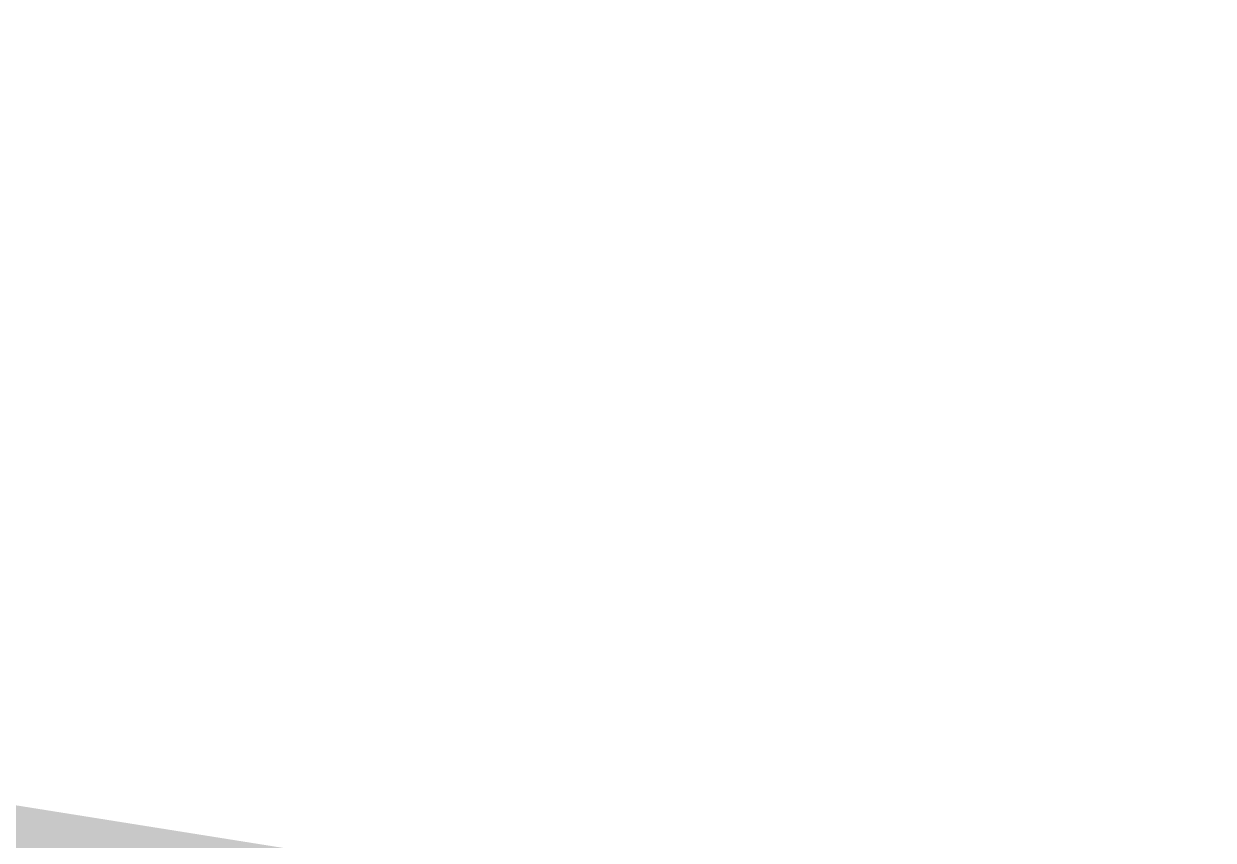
# Model space of a CAD drawing. Extents: x 306008 to 307050, y 9156110 to 9156581.
# Drawn here: x 306559.04 to 306567.37, y 9156520.66 to 9156526.37 of the extents above; entities that cross this region are included whole.
import ezdxf

# ---------------------------------------------------------------- set-up
doc = ezdxf.new("R2010")
doc.units = 0
doc.layers.add('D32_JLN_BAHU', color=7, linetype='Continuous')

msp = doc.modelspace()

# ---------------------------------------------------------------- hatches: boundary and pattern name
at = {"layer": 'D32_JLN_BAHU', "true_color": 0xcecec8}
h = msp.add_hatch(color=7, dxfattribs=at)
h.dxf.hatch_style = 1
h.paths.add_polyline_path([(306118.2389, 9156571.3156), (306118.3506, 9156571.3058), (306181.12, 9156564.7885), (306220.1492, 9156562.5337), (306220.3331, 9156562.5182), (306300.9728, 9156553.5753), (306372.8464, 9156547.3871), (306372.9765, 9156547.3735), (306396.8328, 9156544.4178), (306397.0038, 9156544.3923), (306423.6814, 9156539.7402), (306423.7733, 9156539.7229), (306453.0823, 9156533.8009), (306506.9396, 9156529.1824), (306507.191, 9156529.1516), (306589.5246, 9156516.0415), (306589.6559, 9156516.018), (306625.0745, 9156508.9847), (306625.2725, 9156508.9394), (306686.207, 9156493.1153), (306686.0985, 9156493.0434), (306685.8385, 9156492.9057), (306685.5661, 9156492.7944), (306685.5136, 9156492.7788), (306625.1468, 9156508.4554), (306624.9771, 9156508.4943), (306589.5585, 9156515.5276), (306589.4459, 9156515.5477), (306507.1123, 9156528.6579), (306506.8969, 9156528.6842), (306453.0111, 9156533.3051), (306423.6743, 9156539.2328), (306423.5955, 9156539.2476), (306396.9179, 9156543.8997), (306396.7714, 9156543.9216), (306372.915, 9156546.8772), (306372.8035, 9156546.889), (306300.9238, 9156553.0776), (306220.278, 9156562.0213), (306220.1203, 9156562.0345), (306181.0797, 9156564.29), (306118.299, 9156570.8085), (306118.2032, 9156570.8169), (306049.3203, 9156575.7438), (306040.9044, 9156577.2165), (306040.7203, 9156577.4017), (306040.5413, 9156577.6197), (306040.413, 9156577.8101), (306049.3813, 9156576.2407)])

doc.saveas('drawing.dxf')
